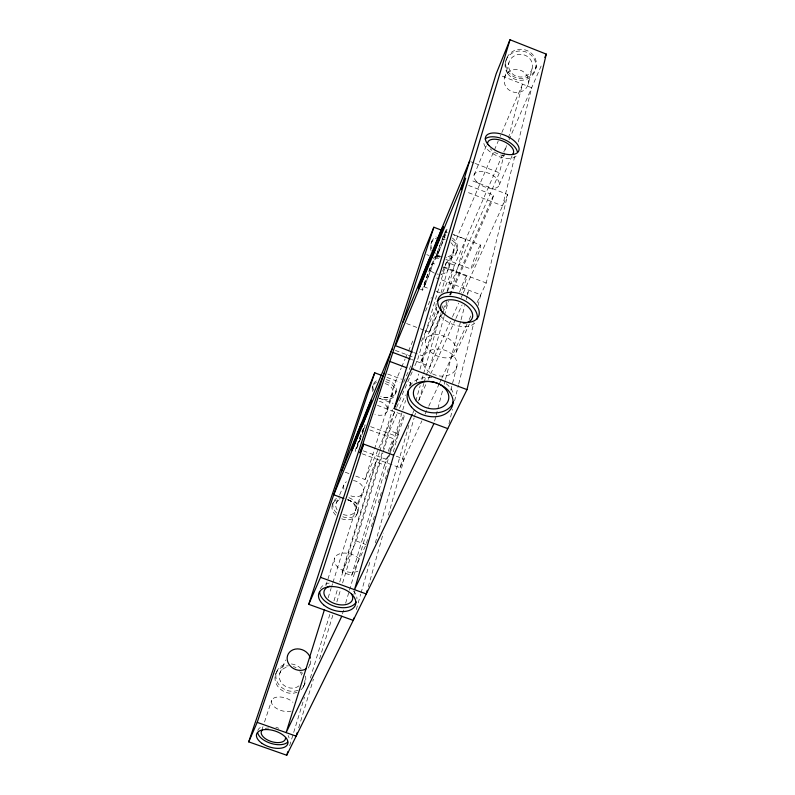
<?xml version="1.0" encoding="UTF-8"?>
<svg xmlns="http://www.w3.org/2000/svg" width="795" height="795" viewBox="0 0 795 795"><rect width="100%" height="100%" fill="white"/><g stroke="black" fill="none" stroke-linecap="round" stroke-linejoin="round"><path stroke-width="0.6" stroke-dasharray="3.98 2.98" d="M363.991 428.147L361.765 432.788M477.04 302.656L486.212 282.98L507.727 194.487L470.193 179.938M448.956 423.795L452.514 409.326M454.591 400.889L458.457 385.217M458.745 384.005L473.89 322.512M478.043 305.628L480.707 294.776L436.544 277.932M514.763 156.436L502.599 205.855L466.595 191.933M518.32 141.977L531.676 87.738L500.771 75.565M535.78 68.41L536.208 66.691M450.854 390.087L457.065 365.481M528.178 84.33A12.263 11.478 11.5 0 0 513.262 69.791A12.263 11.478 11.5 0 0 507.677 88.881A12.263 11.478 11.5 0 0 528.178 84.33L532.064 68.927A11.985 11.329 10.6 0 0 517.515 54.636A11.985 11.329 10.6 0 0 512 73.488A11.985 11.329 10.6 0 0 532.064 68.927M434.607 421.102L435.839 416.341M436.157 415.149L442.984 388.993M444.226 384.233L445.15 380.666M445.468 379.473L460.752 320.912M461.06 319.729L464.757 305.568M466.297 299.665L467.222 296.118M467.53 294.945L468.762 290.225L467.212 293.613M468.523 185.424L493.576 195.123L491.857 201.701L450.715 294.786M447.376 291.536L499.389 172.833L506.584 145.266M508.462 138.072L522.534 84.141L500.214 136.382M368.264 586.78L383.339 533.077M388.358 515.18L404.099 459.093L393.684 455.227M444.077 316.609L430.085 366.455L411.502 359.459M444.405 315.426L448.4 301.186M450.069 295.243L465.721 239.464L453.011 234.585M362.202 453.796L400.034 467.798L414.116 417.882M414.453 416.689L415.457 413.132M419.144 400.054L423.844 383.419M424.172 382.226L426.19 375.091L452.047 317.821M356.279 609.656L360.701 594.163M361.039 592.971L370.212 560.793M375.32 542.915L408.968 424.937M415.765 401.097L420.187 385.605M421.887 379.652L423.238 374.882M423.586 373.69L440.917 312.912M442.278 308.142L442.954 305.757M447.038 291.457L454.511 265.242L446.472 262.161L441.116 274.702M456.996 250.942L457.542 249.014M353.884 594.541L354.898 591.043M448.966 267.706L453.955 250.554M504.517 77.84L508.949 62.596M416.272 382.097L418.627 373.978M419.969 369.347L423.675 356.587M441.126 314.025L422.642 355.922L420.615 362.898L442.189 314.085M424.947 330.501L429.548 332.24L436.803 307.367M440.947 293.156L457.513 236.314L493.914 151.139M388.993 455.038L384.482 465.055L375.906 461.885L342.118 572.072L351.609 575.52L366.097 544.575L367.847 538.622M371.335 526.717L374.813 514.822M378.301 502.917L381.441 492.204M385.277 479.117L388.417 468.404M393.296 451.739L398.524 433.891L389.699 430.602L397.57 412.774M505.262 63.113L505.769 61.404M342.476 613.879L343.877 609.139M345.636 603.206L349.134 591.351M349.492 590.168L402.419 411.154M402.767 409.962L405.579 400.481M410.131 385.068L410.836 382.693L407.368 381.401M446.472 262.161L417.872 358.883L414.414 366.773M351.609 575.52L384.482 465.055M298.662 727.842L313.429 679.149M319.56 658.956L332.886 615.022M336.851 601.954L340.807 588.896M342.615 582.954L382.961 449.95M383.319 448.758L394.847 410.757M342.118 572.072L356.309 540.997L382.882 453.16M383.24 451.967L389.699 430.602M289.628 745.75L304.525 697.076M310.338 678.075L329.965 613.969M333.96 600.911L337.954 587.853M339.773 581.91L379.374 452.504M379.742 451.322L392.452 409.763M395.642 393.326L396.258 391.329M387.493 410.359L393.018 392.581M328.146 597.8L331.088 588.37M331.455 587.197L332.558 583.659M332.926 582.477L357.541 503.523L375.906 461.885M355.713 476.076L365.024 479.514L395.821 380.706L401.177 368.165M363.713 429.201L360.92 437.32M325.851 585.677L334.655 557.881M431.317 242.982L431.923 241.074M262.231 728.886L262.986 726.59M264.506 721.999L271.721 700.206M372.298 387.592L372.954 385.605M360.592 438.214L356.379 448.281L361.447 433.603M332.34 504.596L333.214 502.5M336.027 503.533L339.246 495.881M339.703 494.788L343.838 484.95M474.019 175.089L486.769 144.75M401.664 367.022L405.082 359.042M405.569 357.909L408.004 352.205M408.491 351.062L413.36 339.674M425.534 311.173L431.377 297.499M494.391 150.007L498.276 140.924M275.398 674.925L276.272 672.898M403.631 382.306L411.532 364.12M421.41 341.393L436.236 307.287M442.656 292.52L506.574 145.485M509.029 139.821L541.415 65.329M279.721 673.454L285.624 659.979M425.564 340.3L438.403 310.974M365.024 479.514L378.36 449.076M378.857 447.943L396.139 408.491M396.635 407.358L413.927 367.906M429.548 332.24L438.959 310.756M399.527 408.322L405.43 394.956M409.355 386.042L410.836 382.693M443.123 309.493L446.621 301.573M449.622 294.776L493.576 195.123M343.271 514.524A10.275 7.761 23.3 0 0 355.276 510.658L363.444 492.165M442.686 312.942L447.704 301.593M499.26 184.877L512.059 155.909M341.661 518.797A13.237 10.027 23.3 0 0 357.154 513.789L358.098 511.632A13.267 10.027 23.3 0 0 348.717 497.591M389.5 453.925L398.524 433.891M452.554 316.698L458.685 303.124M461.239 297.469L462.769 294.071M463.276 292.938L507.727 194.487M412.714 413.41L415.288 407.765M418.369 400.978L426.08 384.025M428.137 379.503L430.194 374.982M430.711 373.859L455.386 319.61M455.903 318.477L462.074 304.912M400.034 467.798L421.936 420.823M425.087 414.076L428.237 407.318M428.763 406.195L439.257 383.687M439.784 382.564L441.354 379.185M441.881 378.062L467.072 324.042M469.169 319.54L472.319 312.783M308.281 668.078L310.368 663.636M456.31 351.917L469.358 324.042M303.173 687.178L304.117 685.191M356.309 540.997L366.097 544.575M347.335 499.777L357.541 503.523M345.239 472.21L349.899 473.929M363.226 450.815L386.042 459.262M377.387 405.361L404.138 415.338M370.599 426.647L396.387 436.236M369.705 429.896L393.634 438.79A10.921 0.725 -69.7 0 1 389.5 451.977M387.761 374.048L401.604 379.235M386.946 377.377L400.004 382.266M379.155 398.186L393.108 403.393M413.599 352.513L422.642 355.922M395.373 350.416L415.626 358.038M406.553 323.545L419.203 328.325M420.346 328.762L423.795 330.064M423.705 286.657L429.35 288.804M436.117 291.387L440.629 293.097M420.446 289.31L422.393 290.056M436.564 255.851L440.033 257.183M445.806 259.389L471.236 269.117M426.756 254.619L429.071 255.513M433.712 257.282L439.516 259.498M433.215 258.594L435.213 259.359M443.888 266.812L486.212 282.98M432.728 263.234A12.631 0.557 -69.2 0 1 426.031 281.996A12.631 0.557 -69.2 0 1 425.891 279.661A12.631 0.557 -69.2 0 1 432.728 263.234L437.26 264.964M442.924 267.13L466.735 276.223M453.736 234.714L480.697 245.069A12.958 1.004 -68.9 0 1 474.138 264.149A12.958 1.004 -68.9 0 1 473.075 262.111A12.958 1.004 -68.9 0 1 480.697 245.069M445.121 231.554L447.376 232.418M470.68 161.683L474.128 163.025M475.271 163.472L499.389 172.833M506.892 57.757A15.443 14.618 10.5 0 1 533.236 55.223A15.443 14.618 10.5 0 1 523.358 78.427A15.443 14.618 10.5 0 1 506.524 58.641M452.395 238.023A13.515 11.21 16.9 0 1 457.224 250.395A13.515 11.21 16.9 0 1 446.134 257.779M439.337 256.447A13.515 11.21 16.9 0 1 436.326 254.738M431.665 248.805A13.515 11.21 16.9 0 1 436.058 236.701M443.6 234.942A13.515 11.21 16.9 0 1 445.945 235.221M386.231 379.652A12.014 8.864 17.8 0 1 396.079 392.015A12.014 8.864 17.8 0 1 381.004 396.526M373.749 390.355A12.014 8.864 17.8 0 1 376.691 380.616M347.812 499.677A13.237 10.027 23.3 0 1 357.154 513.789M335.828 515.21A13.237 10.027 23.3 0 1 340.2 498.783M304.873 680.45A15.294 13.366 25.4 0 1 300.917 689.891M297.052 692.266A15.294 13.366 25.4 0 1 275.617 682.17A15.294 13.366 25.4 0 1 288.555 665.832M293.365 666.598A15.294 13.366 25.4 0 1 296.118 667.721M301.454 671.974A15.294 13.366 25.4 0 1 302.587 673.514M388.218 451.371A10.921 0.725 -69.7 0 1 393.644 438.79M387.612 456.519A10.921 0.725 -69.7 0 1 386.698 456.012M291.159 711.128A12.303 6.628 17.4 0 1 274.126 706.636A12.303 6.628 17.4 0 1 276.004 697.275A12.303 6.628 17.4 0 1 292.928 702.303M265.172 728.478A12.601 6.549 17.4 0 1 268.78 728.031M357.929 571.178A14.409 9.103 16.9 0 1 337.269 566.656A14.409 9.103 16.9 0 1 340.379 553.588A14.409 9.103 16.9 0 1 360.503 560.376M409.932 386.052A23.254 17.242 15.2 0 1 431.834 377.714M446.234 383.737A23.254 17.242 15.2 0 1 453.885 395.87M320.375 588.707A19.14 11.696 16.9 0 1 331.435 582.775M353.417 590.933A19.14 11.696 16.9 0 1 356.955 599.003M257.799 730.545A16.278 8.457 17.4 0 1 262.946 726.411M275.815 727.196A16.278 8.457 17.4 0 1 278.826 728.309M288.098 735.514A16.278 8.457 17.4 0 1 289.022 737.949M310.775 660.923A12.114 10.415 25.3 0 1 309.175 666.081M353.397 480.518A10.454 7.761 23.3 0 1 363.424 492.224A10.454 7.761 23.3 0 1 348.786 494.818M343.937 489.134A10.454 7.761 23.3 0 1 346.362 481.75M459.53 292.302A12.601 0.954 -69 0 1 466.645 276.133A12.601 0.954 -69 0 1 461.329 292.53M364.816 425.226A14.131 0.547 -69.6 0 1 361.129 437.101M360.701 438.264A14.131 0.547 -69.6 0 1 355.673 449.423A14.131 0.547 -69.6 0 1 364.19 426.517M379.384 401.316A9.49 6.887 17.7 0 1 387.274 411.184A9.49 6.887 17.7 0 1 374.842 414.195M385.088 383.617A9.321 6.867 17.8 0 1 392.8 393.406A9.321 6.867 17.8 0 1 380.557 396.457M447.009 260.909A10.703 8.745 16.9 0 1 447.605 270.807A10.703 8.745 16.9 0 1 437.031 274.046M434.398 273.172A10.703 8.745 16.9 0 1 429.151 268.551M434.577 256.795A10.703 8.745 16.9 0 1 440.033 256.755M450.854 242.564A10.484 8.685 16.9 0 1 453.548 251.985A10.484 8.685 16.9 0 1 444.912 257.163M442.229 256.884A10.484 8.685 16.9 0 1 435.461 252.86M442.507 239.454A10.484 8.685 16.9 0 1 445.22 239.732M451.818 239.941A13.545 11.219 16.9 0 1 456.797 251.856A13.545 11.219 16.9 0 1 446.691 259.637M438.741 258.375A13.545 11.219 16.9 0 1 434 255.195M431.059 250.723A13.545 11.219 16.9 0 1 438.462 237.357M441.851 236.85A13.545 11.219 16.9 0 1 445.359 237.129M385.595 381.64A12.044 8.874 17.8 0 1 395.344 394.38A12.044 8.874 17.8 0 1 379.404 398.116M372.736 391.557A12.044 8.874 17.8 0 1 376.82 382.206M348.031 499.717A10.275 7.761 23.3 0 1 355.276 510.658M337.13 509.824A10.275 7.761 23.3 0 1 340.558 499.369M358.068 511.722A13.267 10.027 23.3 0 1 342.566 516.72M336.712 513.113A13.267 10.027 23.3 0 1 336.464 498.376M504.487 155.83A13.883 6.907 23.4 0 1 490.157 148.754M516.164 156.088A17.937 8.924 23.4 0 1 496.1 155.413A17.937 8.924 23.4 0 1 483.946 141.033M474.774 323.118A21.912 13.326 24.2 0 1 449.662 322.969A21.912 13.326 24.2 0 1 436.246 303.591M298.99 685.856A11.865 10.355 25.4 0 1 280.724 681.693A11.865 10.355 25.4 0 1 288.078 666.965M299.824 671.666A11.865 10.355 25.4 0 1 302.09 675.949M305.479 676.068A15.334 13.376 25.4 0 1 301.861 687.904M297.986 690.279A15.334 13.376 25.4 0 1 276.988 681.454A15.334 13.376 25.4 0 1 286.588 664.034M291.387 663.944A15.334 13.376 25.4 0 1 301.047 668.545M452.921 356.259L449.91 357.462A16.486 10.434 24.3 0 1 428.137 349.363A16.486 10.434 24.3 0 1 431.914 334.963A16.486 10.434 24.3 0 1 453.687 343.082L455.565 346.073A16.486 10.434 24.3 0 1 452.921 356.259M398.126 433.146A11.15 0.765 -69.6 0 0 404.218 415.686A11.15 0.765 -69.6 0 0 398.474 428.525A11.15 0.765 -69.6 0 0 398.126 433.146M426.915 369.894A17.401 13.257 15.1 0 0 456.141 368.81A17.401 13.257 15.1 0 0 436.833 349.005A17.401 13.257 15.1 0 0 426.915 369.894M476.434 181.508A13.555 7.066 23.4 0 0 498.366 186.497A13.555 7.066 23.4 0 0 485.069 172.127A13.555 7.066 23.4 0 0 476.434 181.508M439.088 250.723A12.988 0.586 -69.1 0 0 445.876 231.693A12.988 0.586 -69.1 0 0 438.691 248.944A12.988 0.586 -69.1 0 0 439.088 250.723M425.414 283.994A16.307 0.716 -69.2 0 0 434.05 259.796A16.307 0.716 -69.2 0 0 425.206 281.062A16.307 0.716 -69.2 0 0 425.414 283.994M438.492 252.701A16.774 0.755 -69.1 0 0 447.237 228.155A16.774 0.755 -69.1 0 0 437.946 250.485A16.774 0.755 -69.1 0 0 438.492 252.701M507.916 73.846A15.483 14.638 10.6 0 0 534.578 72.047A15.483 14.638 10.6 0 0 519.135 50.999A15.483 14.638 10.6 0 0 507.916 73.846"/><path stroke-width="1.19" d="M382.504 375.707L374.733 372.795L366.366 393.406L248.716 741.864L286.727 755.25L467.003 389.61L546.284 54.12L509.993 39.75L496.179 73.756L460.852 189.707L465.641 178.179L439.307 265.063L434.239 277.058L394.161 408.61L447.764 428.624M367.26 590.357L366.257 593.935L320.514 577.349L308.738 604.329L353.219 620.378L353.904 618.003M412.198 414.543L393.684 455.227L354.491 589.671L433.981 423.477M394.161 408.61L411.552 368.761L509.993 39.75M297.221 732.593L296.137 736.15L257.212 722.387L248.716 741.864M286.727 755.25L287.81 751.692M324.469 609.586L286.121 732.612L341.78 616.254M441.742 230.262L433.851 227.231L359.906 452.951L363.653 444.097L393.684 455.227M320.514 577.349L363.653 444.097M308.738 604.329L423.268 253.287L433.851 227.231M257.212 722.387L374.733 372.795M341.751 470.928L391.995 349.144M403.105 322.233L469.527 161.236M384.293 372.746L333.731 494.778L343.937 498.525M462.829 183.218L395.503 345.706L412.466 352.096M544.823 57.479L546.284 54.12M306.005 668.843L304.823 669.529A12.114 10.415 25.3 0 1 288.684 663.845A12.114 10.415 25.3 0 1 293.087 649.754A12.114 10.415 25.3 0 1 309.225 655.438L310.388 658.131M393.267 352.602L410.359 359.032M411.552 368.761L467.003 389.61M389.639 361.357L406.772 367.797M285.534 737.879A12.601 6.549 17.4 0 1 270.578 741.298A12.601 6.549 17.4 0 1 262.569 729.77M351.479 593.875A14.817 9.063 16.9 0 1 345.04 604.737A14.817 9.063 16.9 0 1 326 597.84A14.817 9.063 16.9 0 1 330.064 586.114M453.488 401.535A23.254 17.242 15.2 0 1 427.243 411.939A23.254 17.242 15.2 0 1 408.421 390.295M356.17 601.964A19.14 11.696 16.9 0 1 335.55 606.585A19.14 11.696 16.9 0 1 319.699 591.689M287.681 742.113A16.278 8.457 17.4 0 1 270.916 743.385A16.278 8.457 17.4 0 1 257.729 732.811M487.653 144.412A13.883 6.907 23.4 0 1 502.41 140.874A13.883 6.907 23.4 0 1 512.656 154.16M485.159 139.036A17.937 8.924 23.4 0 1 502.927 138.946A17.937 8.924 23.4 0 1 517.277 151.557M442.745 313.22A16.963 10.315 24.2 0 1 449.105 299.834A16.963 10.315 24.2 0 1 471.038 310.428A16.963 10.315 24.2 0 1 463.296 323.148M437.2 301.484A21.912 13.326 24.2 0 1 461.845 299.268A21.912 13.326 24.2 0 1 477.099 319.093M411.562 407.219A23.343 17.252 15.2 0 0 451.123 408.56A23.343 17.252 15.2 0 0 427.541 381.312A23.343 17.252 15.2 0 0 411.562 407.219M488.895 145.455A17.987 8.904 23.4 0 0 517.863 152.272A17.987 8.904 23.4 0 0 499.956 133.699A17.987 8.904 23.4 0 0 488.895 145.455M440.728 309.99A21.992 13.306 24.2 0 0 476.712 319.014A21.992 13.306 24.2 0 0 458.029 293.206A21.992 13.306 24.2 0 0 440.728 309.99M323.555 604.796A19.209 11.696 16.9 0 0 355.057 605.84A19.209 11.696 16.9 0 0 332.866 586.581A19.209 11.696 16.9 0 0 323.555 604.796M262.161 743.454A16.317 8.437 17.4 0 0 287.75 743.881A16.317 8.437 17.4 0 0 266.653 729.542A16.317 8.437 17.4 0 0 262.161 743.454M417.683 402.509A17.997 13.346 15.2 0 0 447.833 401.654A17.997 13.346 15.2 0 0 427.79 381.521A17.997 13.346 15.2 0 0 417.683 402.509M434.448 251.15A16.784 0.686 -69.2 0 0 443.222 226.605A16.784 0.686 -69.2 0 0 434 248.974A16.784 0.686 -69.2 0 0 434.448 251.15M421.469 282.493A16.317 0.656 -69.2 0 0 430.135 258.296A16.317 0.656 -69.2 0 0 421.35 279.592A16.317 0.656 -69.2 0 0 421.469 282.493M363.434 422.602A14.419 0.527 -69.5 0 0 371.553 400.104A14.419 0.527 -69.5 0 0 364.597 416.958A14.419 0.527 -69.5 0 0 363.434 422.602M353.666 446.174A14.131 0.497 -69.6 0 0 361.685 423.993A14.131 0.497 -69.6 0 0 355.017 440.142A14.131 0.497 -69.6 0 0 353.666 446.174"/></g></svg>
